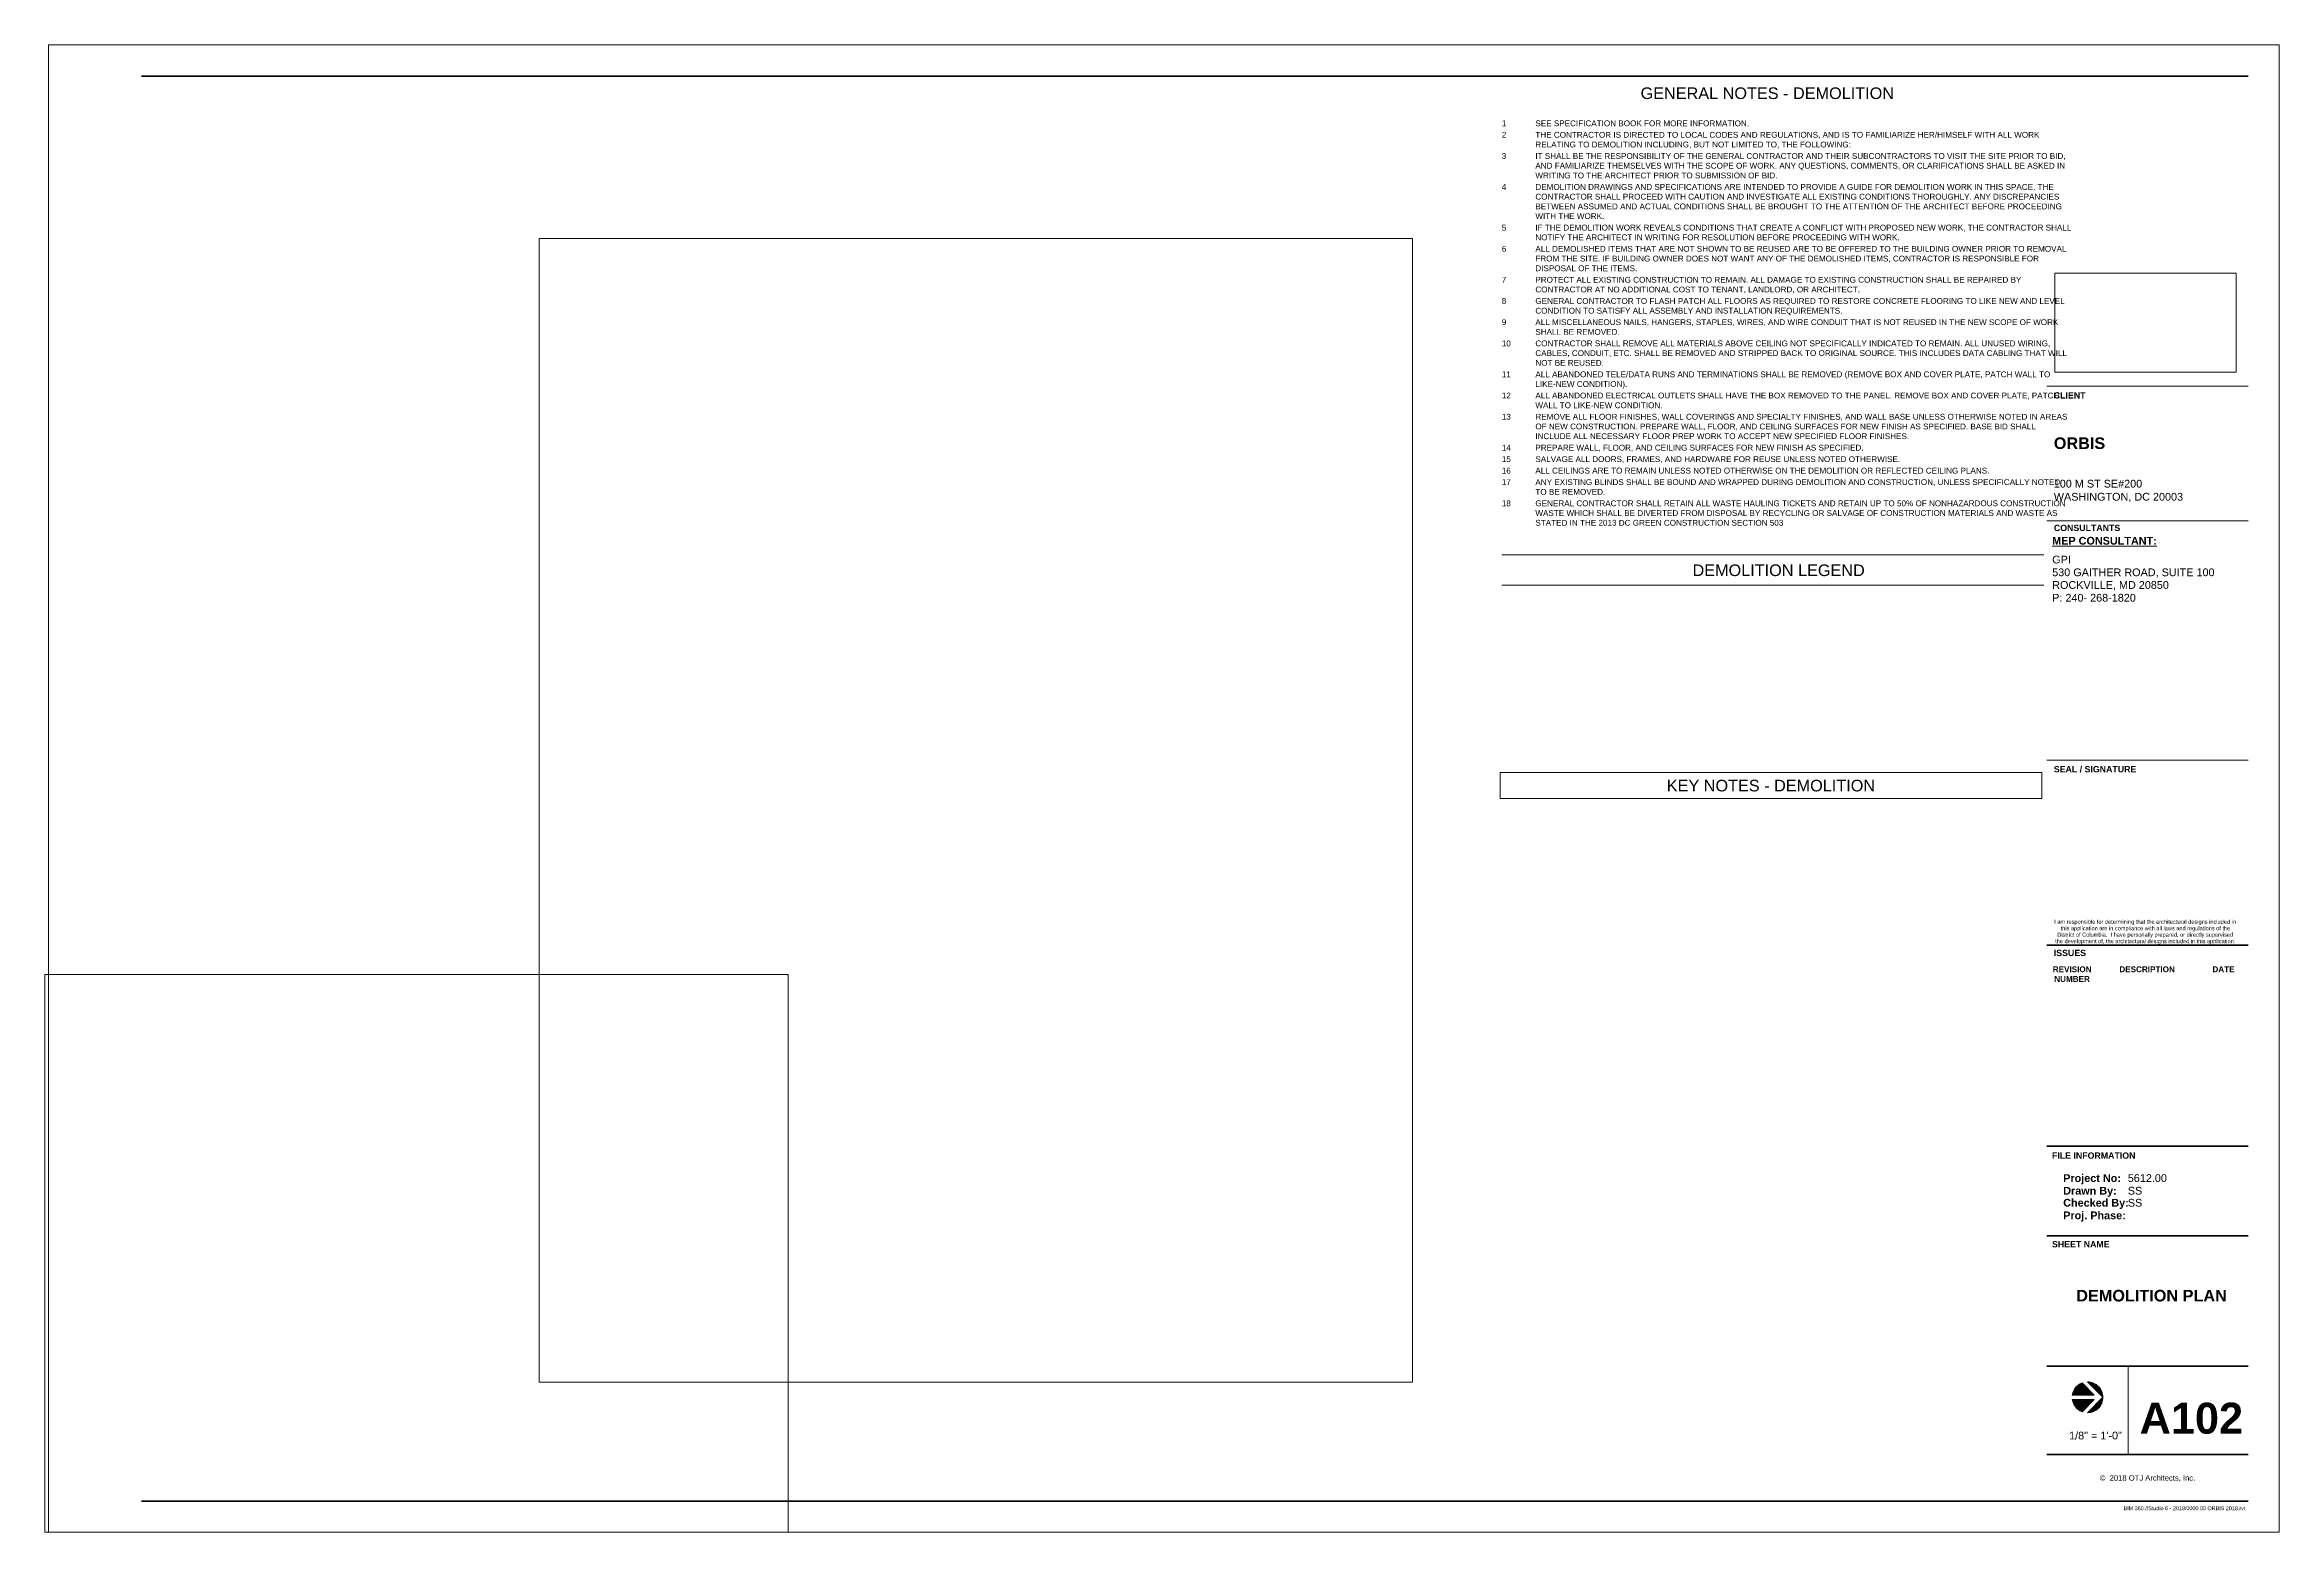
# Paper-space layout 'Layout1' of a CAD drawing. Header units: inches. Extents: x 0 to 36.1, y 0 to 24.
import ezdxf

# ---------------------------------------------------------------- set-up
doc = ezdxf.new("R2010")
doc.units = ezdxf.units.IN
doc.header["$MEASUREMENT"] = 0
for name, color, linetype, lineweight in [('A-ANNO-NOTE', 131, 'Continuous', 9), ('A-DETL-THIN', 151, 'Continuous', 9), ('G-ANNO-SCHD', 231, 'Continuous', 9), ('G-ANNO-TEXT', 231, 'Continuous', 9), ('G-ANNO-TTLB', 6, 'Continuous', 9), ('G-ANNO-TTLB-THIN', 151, 'Continuous', 9), ('G-ANNO-TTLB-WIDE', 214, 'Continuous', 50)]:
    doc.layers.add(name, color=color, linetype=linetype, lineweight=lineweight)
doc.layers.add('G-ANNO-NPLT', color=191, linetype='Continuous', plot=False)
doc.styles.add('Arial', font='arial.ttf', dxfattribs={"height": 0.06478088543391539})
doc.styles.add('Arial_B', font='arialbd.ttf', dxfattribs={"height": 0.09374999999999999})
doc.styles.add('Swis721 Lt BT', font='swissl.ttf', dxfattribs={"height": 0.1875})
doc.styles.add('Swis721 Lt BT_1', font='swissl.ttf', dxfattribs={"height": 0.09374999999999999})
doc.styles.add('Swis721 Lt BT_2', font='swissl.ttf', dxfattribs={"height": 0.08808360477741585})
doc.styles.add('Swis721 Lt BT_3', font='swissl.ttf', dxfattribs={"height": 0.125})
doc.styles.add('Swis721 Lt BT_4', font='swissl.ttf', dxfattribs={"height": 0.06249999999999999})
doc.styles.add('Swis721 Lt BT_B', font='', dxfattribs={"height": 0.1015625})
doc.styles.add('Swis721 Lt BT_B_1', font='', dxfattribs={"height": 0.125})
doc.styles.add('Swis721 Lt BT_B_2', font='', dxfattribs={"height": 0.5})
doc.styles.add('Swis721 Lt BT_B_3', font='', dxfattribs={"height": 0.1875})
doc.styles.get('Swis721 Lt BT_B').set_extended_font_data('Swis721 Lt BT', bold=True)
doc.styles.get('Swis721 Lt BT_B_1').set_extended_font_data('Swis721 Lt BT', bold=True)
doc.styles.get('Swis721 Lt BT_B_2').set_extended_font_data('Swis721 Lt BT', bold=True)
doc.styles.get('Swis721 Lt BT_B_3').set_extended_font_data('Swis721 Lt BT', bold=True)
picture_1 = doc.add_image_def('image1.jpg', size_in_pixel=(2551, 1396))

# ---------------------------------------------------------------- blocks, each defined once
blk = doc.blocks.new('Titleblock - 24 x 36 - DC-6820859-DEMOLITION PLAN')
at = {"layer": 'G-ANNO-TTLB'}
h = blk.add_hatch(color=256, dxfattribs=at)
edge = h.paths.add_edge_path(flags=0)
edge.add_line((32.83055116160608, 2.419932058428184), (33.02667975864673, 2.2238034613876))
edge.add_line((33.02667975864673, 2.2238034613876), (32.67215606552619, 2.223803461387536))
edge.add_arc((32.91804582087888, 2.187245738481788), 0.2485925157591429, 110.60725363530631, 171.5434806647319, ccw=False)
h = blk.add_hatch(color=256, dxfattribs=at)
edge = h.paths.add_edge_path(flags=0)
edge.add_line((33.16663833663804, 2.187245738481864), (32.91804582087887, 2.43583825424097))
edge.add_arc((32.91804582087891, 2.187245738481831), 0.2485925157591347, 8.58335624798201e-12, 90.00000000000978, ccw=False)
h = blk.add_hatch(color=256, dxfattribs=at)
edge = h.paths.add_edge_path(flags=0)
edge.add_line((32.9180458208789, 1.938653222722687), (33.16663833663805, 2.187245738481875))
edge.add_arc((32.91804582087891, 2.187245738481831), 0.2485925157591432, -90.0000000000021, 1.1425527191022411e-11, ccw=False)
h = blk.add_hatch(color=256, dxfattribs=at)
edge = h.paths.add_edge_path(flags=0)
edge.add_line((33.02667975864679, 2.150688015576083), (32.83055116160617, 1.954559418535402))
edge.add_arc((32.91804582087894, 2.187245738481863), 0.2485925157591987, 188.4565193352742, 249.3927463647058, ccw=False)
edge.add_line((32.6721560655262, 2.150688015576083), (33.02667975864679, 2.150688015576083))
at = {"layer": 'A-ANNO-NOTE'}
for p, q in [((32.6721560655262, 2.223803461387602), (33.02667975864673, 2.223803461387602)), ((33.02667975864673, 2.223803461387602), (32.6721560655262, 2.223803461387602)), ((32.67215606552619, 2.223803461387536), (33.02667975864673, 2.2238034613876)), ((32.83055116160608, 2.419932058428178), (33.02667975864673, 2.223803461387602)), ((33.02667975864673, 2.223803461387602), (32.83055116160608, 2.419932058428178)), ((33.02667975864673, 2.2238034613876), (32.83055116160608, 2.419932058428184)), ((32.91804582087887, 2.435838254240955), (33.16663833663804, 2.187245738481861)), ((33.16663833663804, 2.18724573848187), (32.91804582087888, 2.435838254240954)), ((32.91804582087887, 2.43583825424097), (33.16663833663804, 2.187245738481864)), ((33.16663833663804, 2.187245738481863), (32.91804582087889, 1.938653222722688)), ((32.9180458208789, 1.938653222722688), (33.16663833663804, 2.187245738481854)), ((33.16663833663805, 2.187245738481875), (32.9180458208789, 1.938653222722687)), ((32.6721560655262, 2.150688015576085), (33.02667975864679, 2.150688015576085)), ((33.02667975864679, 2.150688015576085), (32.6721560655262, 2.150688015576085)), ((33.02667975864679, 2.150688015576083), (32.6721560655262, 2.150688015576083)), ((32.83055116160617, 1.954559418535402), (33.02667975864679, 2.150688015576085)), ((33.02667975864679, 2.150688015576085), (32.83055116160617, 1.954559418535402)), ((32.83055116160617, 1.954559418535402), (33.02667975864679, 2.150688015576083))]:
    blk.add_line(p, q, dxfattribs=at)
for centre, radius, start, end in [((32.91804582087887, 2.18724573848179), 0.2485925157591338, 110.6072536353049, 171.5434806647313), ((32.91804582087887, 2.18724573848179), 0.2485925157591355, 110.6072536353153, 171.5434806647312), ((32.91804582087888, 2.187245738481788), 0.2485925157591429, 110.6072536353059, 171.5434806647316), ((32.91804582087891, 2.187245738481832), 0.2485925157591425, 8.184362334075995e-12, 90.0000000000082), ((32.91804582087891, 2.187245738481822), 0.2485925157591271, 359.9999999953104, 90.00000000000594), ((32.91804582087891, 2.187245738481831), 0.2485925157591347, 7.830525625763178e-12, 90.00000000000948), ((32.91804582087891, 2.187245738481832), 0.2485925157591441, 269.9999999999964, 1.034316382411936e-11), ((32.91804582087891, 2.187245738481822), 0.2485925157591335, 269.9999999999933, 359.9999999953096), ((32.91804582087891, 2.187245738481831), 0.2485925157591431, 269.9999999999976, 1.059760819863644e-11), ((32.91804582087894, 2.187245738481875), 0.2485925157592057, 188.4565193352745, 249.3927463647045), ((32.91804582087894, 2.187245738481875), 0.2485925157592067, 188.4565193352756, 249.3927463647047), ((32.91804582087894, 2.187245738481863), 0.2485925157591987, 188.4565193352738, 249.3927463647054)]:
    blk.add_arc(centre, radius, start, end, dxfattribs=at)
at = {"layer": 'G-ANNO-TTLB'}
for p, q in [((0.0124999999999992, 24.0125), (0.0124999999999992, 0.01249999999988205)), ((36.0125, 24.0125), (0.01249999999999929, 24.0125)), ((36.0125, 0.01249999999988205), (36.0125, 24.0125)), ((32.26249999999998, 18.50182749999995), (35.51249999999998, 18.50182749999995)), ((32.26249999999998, 18.50182749999995), (35.51249999999998, 18.50182749999995)), ((0.0124999999999992, 0.01249999999988205), (36.0125, 0.01249999999988205))]:
    blk.add_line(p, q, dxfattribs=at)
at = {"layer": 'G-ANNO-TTLB-THIN'}
for p, q in [((32.26249999999998, 16.33142379176223), (35.51249999999999, 16.33142379176223)), ((32.26249999999997, 12.46983910714828), (35.51249999999999, 12.46983910714828)), ((33.57501179533868, 2.690203614458643), (33.57501179533868, 1.262499999999882))]:
    blk.add_line(p, q, dxfattribs=at)
at = {"layer": 'G-ANNO-TTLB-WIDE'}
for p, q in [((35.51249999999999, 23.50249999999988), (1.512500000000036, 23.50249999999988)), ((32.26249999999997, 9.481457673865455), (35.51249999999999, 9.481457673865455)), ((35.51249999999999, 6.23808437727519), (32.26249999999996, 6.238084377275201)), ((35.51249999999999, 4.791063195861031), (32.26249999999996, 4.791063195861041)), ((32.26249999999996, 2.690203614458643), (35.51249999999999, 2.690203614458643)), ((32.26249999999995, 1.262499999999882), (35.51249999999999, 1.262499999999882)), ((1.512499999999998, 0.512499999999882), (32.26249999999998, 0.512499999999882)), ((32.26249999999998, 0.512499999999882), (35.51249999999999, 0.512499999999882))]:
    blk.add_line(p, q, dxfattribs=at)
at = {"layer": 'G-ANNO-TTLB', "attachment_point": 1}
for s, insert, char_height, width, style in [('CLIENT', (32.37337726309555, 18.4048593631446), 0.1015625, 0.5712812499999999, 'Swis721 Lt BT_B'), ('CONSULTANTS', (32.37428590828188, 16.26570565490687), 0.1015625, 1.199375, 'Swis721 Lt BT_B'), ('\\LMEP CONSULTANT:', (32.34764723457467, 16.07048089578847), 0.125, 1.94425, 'Swis721 Lt BT_B_1'), ('SEAL / SIGNATURE', (32.37325769334894, 12.37266955427129), 0.1015625, 1.4834375, 'Swis721 Lt BT_B'), ('I am responsible for determining that the architectural designs included in ', (32.37976370421768, 9.891953396049294), 0.06478088543391539, 3.519218749999999, 'Arial'), ('this application are in compliance with all laws and regulations of the ', (32.48393037088434, 9.787786729382626), 0.06478088543391539, 3.269874999999999, 'Arial'), ('ISSUES', (32.37329619640249, 9.407423061719072), 0.1015625, 0.5807499999999998, 'Swis721 Lt BT_B'), ('the development of, the architectural designs included in this application.', (32.39538870421769, 9.579453396049294), 0.06478088543391539, 3.4529375, 'Arial'), ('District of Columbia.  I have personally prepared, or directly supervised ', (32.42924287088435, 9.68362006271596), 0.06478088543391539, 3.405593749999999, 'Arial'), ('REVISION', (32.35695457809687, 9.140284603439184), 0.09374999999999999, 0.7638124999999998, 'Arial_B'), ('DESCRIPTION', (33.43154503972991, 9.140284603439184), 0.09374999999999999, 1.098375, 'Arial_B'), ('DATE', (34.9337205070849, 9.140284603439184), 0.09374999999999999, 0.4355624999999999, 'Arial_B'), ('NUMBER', (32.38039207809687, 8.984034603439184), 0.09374999999999999, 0.7101562499999998, 'Arial_B'), ('FILE INFORMATION', (32.3437895233209, 6.137686378713225), 0.1015625, 1.51815625, 'Swis721 Lt BT_B'), ('Project No:', (32.5251891811193, 5.786302740495375), 0.125, 1.05103125, 'Swis721 Lt BT_B_1'), ('Drawn By:', (32.5251891811193, 5.582971810793804), 0.125, 0.9658125, 'Swis721 Lt BT_B_1'), ('Checked By:', (32.5251891811193, 5.388781716767459), 0.125, 1.20253125, 'Swis721 Lt BT_B_1'), ('Proj. Phase:', (32.5251891811193, 5.185169475354638), 0.125, 1.13625, 'Swis721 Lt BT_B_1'), ('SHEET NAME', (32.3437895233209, 4.70809458642389), 0.1015625, 1.0415625, 'Swis721 Lt BT_B'), ('©  2018 OTJ Architects, Inc.', (33.11587570819173, 0.9295714964828042), 0.08808360477741585, 1.855875, 'Swis721 Lt BT_2')]:
    blk.add_mtext(s, dxfattribs=dict(at, insert=insert, char_height=char_height, width=width, style=style))
at = {"layer": 'G-ANNO-TTLB'}
image = blk.add_image(picture_1, insert=(32.39115841158299, 18.72602272428799), size_in_units=(2.92585334867135, 1.601133388767229), dxfattribs=at)
image.dxf.flags = 7

psp = doc.layouts.get("Layout1")

# ---------------------------------------------------------------- linework, layer by layer
at = {"layer": 'A-DETL-THIN'}
for p, q in [((23.51250000000003, 15.77048697957312), (32.26250000000002, 15.77048697957309)), ((23.51250000000003, 15.28048697957312), (32.26250000000002, 15.28048697957309)), ((23.48626134289948, 12.25758012203389), (23.48626134289948, 11.84091345536722)), ((32.22888222871667, 12.25758012203389), (23.48626134289947, 12.25758012203389)), ((32.22888222871667, 11.84091345536722), (32.22888222871667, 12.25758012203389)), ((32.22888222871667, 11.84091345536722), (23.48626134289947, 11.84091345536722)), ((23.48626134289948, 11.84091345536722), (32.22888222871667, 11.84091345536722))]:
    psp.add_line(p, q, dxfattribs=at)

# ---------------------------------------------------------------- block references
at = {"layer": 'G-ANNO-TTLB'}
psp.add_blockref('Titleblock - 24 x 36 - DC-6820859-DEMOLITION PLAN', (0.04919969163946534, -0.008514336461123716), dxfattribs=at)

# ---------------------------------------------------------------- texts
at = {"layer": 'G-ANNO-SCHD', "line_spacing_factor": 1.005061956881442}
for s, insert, char_height, width, attachment_point, style in [('GENERAL NOTES - DEMOLITION', (27.79882843676412, 23.31493825137007), 0.1875, 4.584732069249793, 2, 'Swis721 Lt BT'), ('1', (23.51438634289948, 22.78221830112146), 0.09374999999999999, 0.08309975267930748, 1, 'Swis721 Lt BT_1'), ('SEE SPECIFICATION BOOK FOR MORE INFORMATION.', (24.05605300956615, 22.78221830112146), 0.09374999999999999, 3.860577081615828, 1, 'Swis721 Lt BT_1'), ('2', (23.51438634289948, 22.59705237035874), 0.09374999999999999, 0.08309975267930748, 1, 'Swis721 Lt BT_1'), ('THE CONTRACTOR IS DIRECTED TO LOCAL CODES AND REGULATIONS, AND IS TO FAMILIARIZE HER/HIMSELF WITH ALL WORK\\PRELATING TO DEMOLITION INCLUDING, BUT NOT LIMITED TO, THE FOLLOWING:', (24.05605300956615, 22.59705237035874), 0.09374999999999999, 9.072118713932397, 1, 'Swis721 Lt BT_1'), ('3', (23.51438634289948, 22.25484550883329), 0.09374999999999999, 0.08309975267930748, 1, 'Swis721 Lt BT_1'), ('IT SHALL BE THE RESPONSIBILITY OF THE GENERAL CONTRACTOR AND THEIR SUBCONTRACTORS TO VISIT THE SITE PRIOR TO BID,\\PAND FAMILIARIZE THEMSELVES WITH THE SCOPE OF WORK. ANY QUESTIONS, COMMENTS, OR CLARIFICATIONS SHALL BE ASKED IN\\PWRITING TO THE ARCHITECT PRIOR TO SUBMISSION OF BID.', (24.05605300956615, 22.25484550883329), 0.09374999999999999, 9.527980214344598, 1, 'Swis721 Lt BT_1'), ('4', (23.51438634289948, 21.75559771654511), 0.09374999999999999, 0.08309975267930748, 1, 'Swis721 Lt BT_1'), ('DEMOLITION DRAWINGS AND SPECIFICATIONS ARE INTENDED TO PROVIDE A GUIDE FOR DEMOLITION WORK IN THIS SPACE. THE\\PCONTRACTOR SHALL PROCEED WITH CAUTION AND INVESTIGATE ALL EXISTING CONDITIONS THOROUGHLY. ANY DISCREPANCIES\\PBETWEEN ASSUMED AND ACTUAL CONDITIONS SHALL BE BROUGHT TO THE ATTENTION OF THE ARCHITECT BEFORE PROCEEDING\\PWITH THE WORK.', (24.05605300956615, 21.75559771654511), 0.09374999999999999, 9.494740313272874, 1, 'Swis721 Lt BT_1'), ('5', (23.51438634289948, 21.09930899349421), 0.09374999999999999, 0.08309975267930748, 1, 'Swis721 Lt BT_1'), ('IF THE DEMOLITION WORK REVEALS CONDITIONS THAT CREATE A CONFLICT WITH PROPOSED NEW WORK, THE CONTRACTOR SHALL\\PNOTIFY THE ARCHITECT IN WRITING FOR RESOLUTION BEFORE PROCEEDING WITH WORK.', (24.05605300956615, 21.09930899349421), 0.09374999999999999, 9.628887056883757, 1, 'Swis721 Lt BT_1'), ('6', (23.51438634289948, 20.75710213196876), 0.09374999999999999, 0.08309975267930748, 1, 'Swis721 Lt BT_1'), ('ALL DEMOLISHED ITEMS THAT ARE NOT SHOWN TO BE REUSED ARE TO BE OFFERED TO THE BUILDING OWNER PRIOR TO REMOVAL\\PFROM THE SITE. IF BUILDING OWNER DOES NOT WANT ANY OF THE DEMOLISHED ITEMS, CONTRACTOR IS RESPONSIBLE FOR\\PDISPOSAL OF THE ITEMS.', (24.05605300956615, 20.75710213196876), 0.09374999999999999, 9.551723000824401, 1, 'Swis721 Lt BT_1'), ('7', (23.51438634289948, 20.25785433968058), 0.09374999999999999, 0.08309975267930748, 1, 'Swis721 Lt BT_1'), ('PROTECT ALL EXISTING CONSTRUCTION TO REMAIN. ALL DAMAGE TO EXISTING CONSTRUCTION SHALL BE REPAIRED BY\\PCONTRACTOR AT NO ADDITIONAL COST TO TENANT, LANDLORD, OR ARCHITECT.', (24.05605300956615, 20.25785433968058), 0.09374999999999999, 8.717164056059355, 1, 'Swis721 Lt BT_1'), ('8', (23.51438634289948, 19.91564747815513), 0.09374999999999999, 0.08309975267930748, 1, 'Swis721 Lt BT_1'), ('GENERAL CONTRACTOR TO FLASH PATCH ALL FLOORS AS REQUIRED TO RESTORE CONCRETE FLOORING TO LIKE NEW AND LEVEL\\PCONDITION TO SATISFY ALL ASSEMBLY AND INSTALLATION REQUIREMENTS.', (24.05605300956615, 19.91564747815513), 0.09374999999999999, 9.522044517724648, 1, 'Swis721 Lt BT_1'), ('9', (23.51438634289948, 19.57344061662969), 0.09374999999999999, 0.08309975267930748, 1, 'Swis721 Lt BT_1'), ('ALL MISCELLANEOUS NAILS, HANGERS, STAPLES, WIRES, AND WIRE CONDUIT THAT IS NOT REUSED IN THE NEW SCOPE OF WORK\\PSHALL BE REMOVED.', (24.05605300956615, 19.57344061662969), 0.09374999999999999, 9.403330585325637, 1, 'Swis721 Lt BT_1'), ('10', (23.51438634289948, 19.23123375510423), 0.09374999999999999, 0.166199505358615, 1, 'Swis721 Lt BT_1'), ('CONTRACTOR SHALL REMOVE ALL MATERIALS ABOVE CEILING NOT SPECIFICALLY INDICATED TO REMAIN. ALL UNUSED WIRING,\\PCABLES, CONDUIT, ETC. SHALL BE REMOVED AND STRIPPED BACK TO ORIGINAL SOURCE. THIS INCLUDES DATA CABLING THAT WILL\\PNOT BE REUSED.', (24.05605300956615, 19.23123375510423), 0.09374999999999999, 9.583775762572133, 1, 'Swis721 Lt BT_1'), ('11', (23.51438634289948, 18.73198596281605), 0.09374999999999999, 0.166199505358615, 1, 'Swis721 Lt BT_1'), ('ALL ABANDONED TELE/DATA RUNS AND TERMINATIONS SHALL BE REMOVED (REMOVE BOX AND COVER PLATE, PATCH WALL TO\\PLIKE-NEW CONDITION).', (24.05605300956615, 18.73198596281605), 0.09374999999999999, 9.270370981038745, 1, 'Swis721 Lt BT_1'), ('12', (23.51438634289948, 18.38977910129061), 0.09374999999999999, 0.166199505358615, 1, 'Swis721 Lt BT_1'), ('13', (23.51438634289948, 18.04757223976516), 0.09374999999999999, 0.166199505358615, 1, 'Swis721 Lt BT_1'), ('ALL ABANDONED ELECTRICAL OUTLETS SHALL HAVE THE BOX REMOVED TO THE PANEL. REMOVE BOX AND COVER PLATE, PATCH\\PWALL TO LIKE-NEW CONDITION.', (24.05605300956615, 18.38977910129061), 0.09374999999999999, 9.416389117889528, 1, 'Swis721 Lt BT_1'), ('REMOVE ALL FLOOR FINISHES, WALL COVERINGS AND SPECIALTY FINISHES, AND WALL BASE UNLESS OTHERWISE NOTED IN AREAS\\POF NEW CONSTRUCTION. PREPARE WALL, FLOOR, AND CEILING SURFACES FOR NEW FINISH AS SPECIFIED. BASE BID SHALL\\PINCLUDE ALL NECESSARY FLOOR PREP WORK TO ACCEPT NEW SPECIFIED FLOOR FINISHES.', (24.05605300956615, 18.04757223976516), 0.09374999999999999, 9.539851607584499, 1, 'Swis721 Lt BT_1'), ('14', (23.51438634289948, 17.54832444747698), 0.09374999999999999, 0.166199505358615, 1, 'Swis721 Lt BT_1'), ('15', (23.51438634289948, 17.36315851671426), 0.09374999999999999, 0.166199505358615, 1, 'Swis721 Lt BT_1'), ('SALVAGE ALL DOORS, FRAMES, AND HARDWARE FOR REUSE UNLESS NOTED OTHERWISE.', (24.05605300956615, 17.36315851671426), 0.09374999999999999, 6.55063478977741, 1, 'Swis721 Lt BT_1'), ('PREPARE WALL, FLOOR, AND CEILING SURFACES FOR NEW FINISH AS SPECIFIED.', (24.05605300956615, 17.54832444747698), 0.09374999999999999, 5.892959604286891, 1, 'Swis721 Lt BT_1'), ('16', (23.51438634289948, 17.17799258595153), 0.09374999999999999, 0.166199505358615, 1, 'Swis721 Lt BT_1'), ('17', (23.51438634289948, 16.9928266551888), 0.09374999999999999, 0.166199505358615, 1, 'Swis721 Lt BT_1'), ('ALL CEILINGS ARE TO REMAIN UNLESS NOTED OTHERWISE ON THE DEMOLITION OR REFLECTED CEILING PLANS.', (24.05605300956615, 17.17799258595153), 0.09374999999999999, 8.177015663643857, 1, 'Swis721 Lt BT_1'), ('ANY EXISTING BLINDS SHALL BE BOUND AND WRAPPED DURING DEMOLITION AND CONSTRUCTION, UNLESS SPECIFICALLY NOTED\\PTO BE REMOVED.', (24.05605300956615, 16.9928266551888), 0.09374999999999999, 9.484056059356964, 1, 'Swis721 Lt BT_1'), ('18', (23.51438634289948, 16.65061979366336), 0.09374999999999999, 0.166199505358615, 1, 'Swis721 Lt BT_1'), ('GENERAL CONTRACTOR SHALL RETAIN ALL WASTE HAULING TICKETS AND RETAIN UP TO 50% OF NONHAZARDOUS CONSTRUCTION\\PWASTE WHICH SHALL BE DIVERTED FROM DISPOSAL BY RECYCLING OR SALVAGE OF CONSTRUCTION MATERIALS AND WASTE AS\\PSTATED IN THE 2013 DC GREEN CONSTRUCTION SECTION 503', (24.05605300956615, 16.65061979366336), 0.09374999999999999, 9.56003297609233, 1, 'Swis721 Lt BT_1'), ('KEY NOTES - DEMOLITION', (27.85757178580807, 12.14252223024292), 0.1875, 3.756108821104698, 2, 'Swis721 Lt BT')]:
    psp.add_mtext(s, dxfattribs=dict(at, insert=insert, char_height=char_height, width=width, attachment_point=attachment_point, style=style))
at = {"layer": 'G-ANNO-TEXT', "color": 7, "insert": (26.59224728377597, 15.61713931558963), "char_height": 0.1875, "width": 3.187812499999999, "attachment_point": 1, "style": 'Swis721 Lt BT'}
psp.add_mtext('DEMOLITION LEGEND', dxfattribs=at)
at = {"layer": 'G-ANNO-TTLB', "attachment_point": 1}
for s, insert, char_height, width, style in [('ORBIS', (32.42245738498841, 17.667606940445), 0.1875, 0.9342499999999997, 'Swis721 Lt BT_B_3'), ('100 M ST SE#200', (32.42245738498841, 16.983084786426), 0.125, 1.69175, 'Swis721 Lt BT_3'), ('WASHINGTON, DC 20003', (32.42245738498841, 16.772147286426), 0.125, 2.4050625, 'Swis721 Lt BT_3'), ('530 GAITHER ROAD, SUITE 100', (32.39684692621413, 15.55267625262296), 0.125, 2.976343749999999, 'Swis721 Lt BT_3'), ('GPI', (32.39684692621413, 15.75896350712067), 0.125, 0.3345625, 'Swis721 Lt BT_3'), ('ROCKVILLE, MD 20850', (32.39684692621413, 15.34878671566236), 0.125, 2.16203125, 'Swis721 Lt BT_3'), ('P: 240- 268-1820', (32.39684692621413, 15.142394812085), 0.125, 1.574968749999999, 'Swis721 Lt BT_3'), ('5612.00', (33.61669270407861, 5.777788404034252), 0.125, 0.7385624999999999, 'Swis721 Lt BT_3'), ('SS', (33.61669270407861, 5.57445747433268), 0.125, 0.2588124999999999, 'Swis721 Lt BT_3'), ('SS', (33.61669270407861, 5.380267380306336), 0.125, 0.2588124999999999, 'Swis721 Lt BT_3'), ('DEMOLITION PLAN', (32.78476043920127, 3.912324474036881), 0.1875, 2.777499999999999, 'Swis721 Lt BT_B_3'), ('A102', (33.80762169262675, 2.090899195556992), 0.5, 1.87796875, 'Swis721 Lt BT_B_2'), (' 1/8" = 1\'-0"', (32.62119992524541, 1.623615378279966), 0.125, 1.07628125, 'Swis721 Lt BT_3')]:
    psp.add_mtext(s, dxfattribs=dict(at, insert=insert, char_height=char_height, width=width, style=style))

# ---------------------------------------------------------------- viewports
at = {"layer": '0'}
psp.add_viewport(center=(6, 4.5), size=(12, 9), view_center_point=(6, 4.5), view_height=12, dxfattribs=at)
at = {"layer": 'G-ANNO-NPLT'}
psp.add_viewport(center=(15.02720140237698, 11.65008018149723), size=(14.09570663924295, 18.45637807183371), view_center_point=(2153.607821620876, 865.220007877381), view_height=1771.812294896037, status=3, dxfattribs=at)

# ---------------------------------------------------------------- next in the draw order: texts
at = {"layer": 'G-ANNO-TTLB', "insert": (35.51391350662724, 0.4194843566418737), "char_height": 0.06249999999999999, "width": 2.246982521710454, "attachment_point": 3, "line_spacing_factor": 1.005061956881442, "style": 'Swis721 Lt BT_4', "bg_fill": 3, "box_fill_scale": 1.25, "bg_fill_color": 256, "bg_fill_true_color": 13158600, "bg_fill_transparency": 0}
psp.add_mtext('BIM 360://Studio 6 - 2018/0000.00 ORBIS 2018.rvt', dxfattribs=at)

doc.saveas('drawing.dxf')
